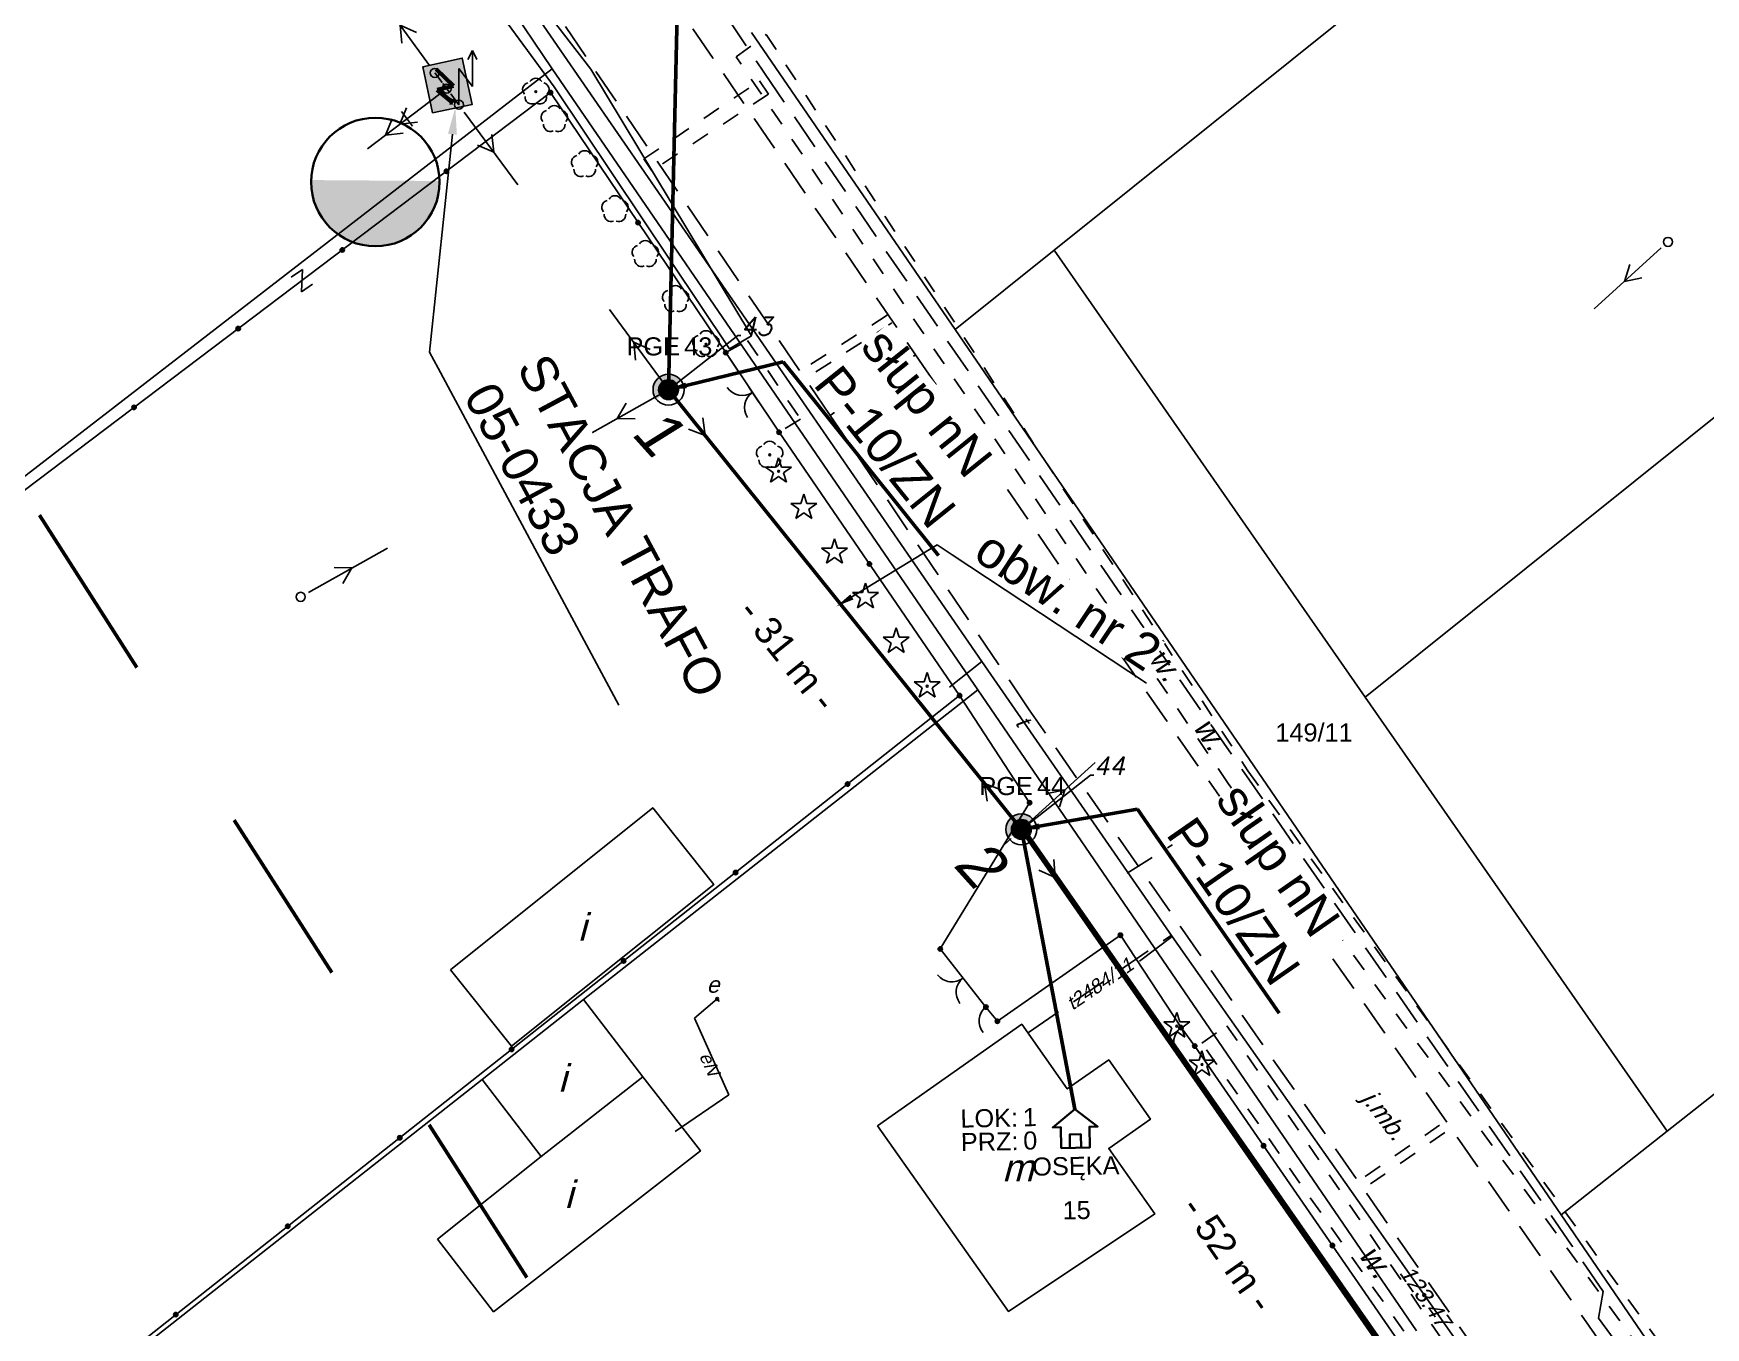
# Model space of a CAD drawing. Header units: metres. Extents: x 7542702 to 7555152, y 5804026 to 5815503.
# Drawn here: x 7544451.2 to 7544543.6, y 5807810.6 to 5807882.2 of the extents above; entities that cross this region are included whole.
import ezdxf
from ezdxf import colors
from ezdxf.entities.mleader import LeaderData, LeaderLine
from ezdxf.enums import TextEntityAlignment as Align
from ezdxf.math import Vec2, Vec3

# ---------------------------------------------------------------- set-up
doc = ezdxf.new("R2010")
doc.units = ezdxf.units.M
for name, pattern in [('4001', [0]), ('4002', [2, 1, -1]), ('4003', [3, 2, -1])]:
    doc.linetypes.add(name, pattern=pattern)
doc.layers.add('!tele', color=30, linetype='Continuous', lineweight=50, plot=False)
doc.layers.add('_arkusze model', color=7, linetype='Continuous', lineweight=50, plot=False)
for name, color, linetype, lineweight in [('!trafo', 6, '4002', 50), ('_KABEL_ABONENCKI_NAPOWIETRZNY', 104, 'Continuous', 50), ('_MM LINIA Sn', 40, 'Continuous', 30), ('_numery slupow etap 4 cz. 2', 7, 'Continuous', 40), ('_PA_OPCJONALNE', 1, 'Continuous', 30), ('_SIEC_NAPOWIETRZNA', 5, 'Continuous', 50), ('_SLUP_DZIERZAWIONY_ENERGETYCZNY', 1, 'Continuous', 30), ('_STACJA_TRANSFORMATOROWA', 1, 'Continuous', 30)]:
    doc.layers.add(name, color=color, linetype=linetype, lineweight=lineweight)
for name, color, linetype in [('_MM opisy', 7, 'Continuous'), ('_MM slupy', 5, 'Continuous'), ('_mm trafo', 3, 'Continuous'), ('Budynki', 7, 'Continuous'), ('Drogi', 135, 'Continuous'), ('Dzialki', 165, 'Continuous'), ('Linie_napowietrzne', 184, 'Continuous'), ('makro-numeracja-punktow', 7, 'Continuous'), ('Ogrodzenia', 184, 'Continuous'), ('Projekty', 252, 'Continuous'), ('Roslinnosc', 104, 'Continuous'), ('SYSTEM', 250, 'Continuous'), ('Uz_Energia', 1, 'Continuous'), ('Uz_Specjalne', 7, 'Continuous'), ('Uz_Telekomunikacja', 252, 'Continuous'), ('Wody', 184, 'Continuous')]:
    doc.layers.add(name, color=color, linetype=linetype)
doc.layers.add('DIM', color=7, linetype='Continuous', plot=False)
doc.styles.add('DYN_DIM', font='arial.ttf')
doc.styles.add('GeodText', font='romans.shx', dxfattribs={"oblique": 14.323945})
doc.styles.get("Standard").update_dxf_attribs({"font": 'arial.ttf'})
doc.dimstyles.new('opis linie', dxfattribs={"dimtxt": 1.5, "dimasz": 0.18, "dimexe": 0.18, "dimexo": 0.0625, "dimgap": 2.5, "dimtad": 4, "dimdec": 0, "dimzin": 0, "dimdsep": 46, "dimtxsty": 'Standard', "dimcen": 0.09, "dimse1": 1, "dimse2": 1, "dimsd1": 1, "dimsd2": 1, "dimclrt": 256, "dimadec": 0, "dimazin": 0, "dimtfac": 1, "dimtdec": 0, "dimtofl": 0, "dimtmove": 0, "dimatfit": 3, "dimfxl": 1, "dimtfill": 1, "dimtolj": 1, "dimtzin": 0, "dimarcsym": 0})
doc.dimstyles.get("Standard").update_dxf_attribs({"dimtxt": 0.18, "dimasz": 0.18, "dimexe": 0.18, "dimexo": 0.0625, "dimgap": 0.09, "dimtad": 0, "dimtih": 1, "dimtoh": 1, "dimdec": 4, "dimzin": 0, "dimdsep": 46, "dimtxsty": 'Standard', "dimcen": 0.09, "dimadec": 0, "dimazin": 0, "dimtfac": 1, "dimtdec": 4, "dimtofl": 0, "dimtmove": 0, "dimatfit": 3, "dimfxl": 1, "dimtolj": 1, "dimtzin": 0, "dimarcsym": 0})

# ---------------------------------------------------------------- blocks, each defined once
blk = doc.blocks.new('2283')
at = {"layer": 'Ogrodzenia', "color": 184, "linetype": 'Continuous'}
blk.add_line((0, 0), (0, 1), dxfattribs=at)
blk = doc.blocks.new('1283')
at = {"layer": 'Ogrodzenia', "color": 184, "linetype": 'Continuous'}
for centre, start, end in [((0, 2), 270, 0), ((0, -2), 0, 90)]:
    blk.add_arc(centre, 2, start, end, dxfattribs=at)
blk = doc.blocks.new('1281')
at = {"layer": 'Ogrodzenia', "color": 184, "linetype": 'Continuous'}
for radius in [0.24, 0.16, 0.08]:
    blk.add_circle((0, 0), radius, dxfattribs=at)
blk = doc.blocks.new('1291')
at = {"layer": 'Ogrodzenia', "color": 7, "linetype": 'Continuous'}
for p, q in [((-0.75, 1), (0.75, 1)), ((0.75, 1), (-0.75, -1)), ((-0.75, -1), (0.75, -1))]:
    blk.add_line(p, q, dxfattribs=at)
blk = doc.blocks.new('2284')
at = {"layer": 'Ogrodzenia', "color": 184, "linetype": 'Continuous'}
blk.add_line((0, 0), (0, 1), dxfattribs=at)
blk = doc.blocks.new('1284')
at = {"layer": 'Ogrodzenia', "color": 184, "linetype": 'Continuous'}
blk.add_arc((0, 2), 2, 270, 0, dxfattribs=at)
blk = doc.blocks.new('1362')
at = {"layer": 'Linie_napowietrzne', "color": 184, "linetype": 'Continuous'}
for p, q in [((1, 5), (1.5, 6)), ((1.5, 2), (1.5, 6)), ((1.5, 6), (2, 5)), ((0, 0), (0, 4)), ((0, 4), (1.5, 2))]:
    blk.add_line(p, q, dxfattribs=at)
blk = doc.blocks.new('1366')
at = {"layer": 'Linie_napowietrzne', "color": 184, "linetype": 'Continuous'}
for p, q in [((0, 1), (0, 11)), ((-1, 4.8), (0, 6.5)), ((1, 4.8), (0, 6.5))]:
    blk.add_line(p, q, dxfattribs=at)
blk = doc.blocks.new('1361')
at = {"layer": 'Linie_napowietrzne', "color": 184, "linetype": 'Continuous'}
blk.add_circle((0, 0), 0.5, dxfattribs=at)
blk = doc.blocks.new('1763')
at = {"layer": 'Uz_Energia', "color": 1, "linetype": 'Continuous'}
for radius in [0.16, 0.08]:
    blk.add_circle((0, 0), radius, dxfattribs=at)
blk = doc.blocks.new('1412')
at = {"layer": 'Roslinnosc', "color": 104, "linetype": 'Continuous'}
for p, q in [((-0.33, 0.47), (-1.43, 0.47)), ((-1.43, 0.47), (-0.55, -0.17)), ((0, 1.5), (-0.33, 0.47)), ((0.33, 0.47), (0, 1.5)), ((1.43, 0.47), (0.33, 0.47)), ((0.55, -0.17), (1.43, 0.47)), ((-0.55, -0.17), (-0.88, -1.21)), ((-0.88, -1.21), (0, -0.57)), ((0, -0.57), (0.88, -1.21)), ((0.88, -1.21), (0.55, -0.17))]:
    blk.add_line(p, q, dxfattribs=at)
blk.add_circle((0, 0), 0.1, dxfattribs=at)
blk = doc.blocks.new('1422')
at = {"layer": 'Roslinnosc', "color": 104, "linetype": 'Continuous'}
blk.add_circle((0, 0), 0.1, dxfattribs=at)
for centre, start, end in [((-0.71, 0.23), 102.5, 221.75), ((0, 0.75), 30.19, 149.77), ((0.71, 0.23), 318.3, 77.49), ((-0.44, -0.61), 174.33, 293.45), ((0.44, -0.61), 246.24, 5.74)]:
    blk.add_arc(centre, 0.75, start, end, dxfattribs=at)
blk = doc.blocks.new('1413')
at = {"layer": 'Roslinnosc', "color": 104, "linetype": 'Continuous'}
for p, q in [((-0.33, 0.47), (-1.43, 0.47)), ((-1.43, 0.47), (-0.55, -0.17)), ((0, 1.5), (-0.33, 0.47)), ((0.33, 0.47), (0, 1.5)), ((1.43, 0.47), (0.33, 0.47)), ((0.55, -0.17), (1.43, 0.47)), ((-0.55, -0.17), (-0.88, -1.21)), ((-0.88, -1.21), (0, -0.57)), ((0, -0.57), (0.88, -1.21)), ((0.88, -1.21), (0.55, -0.17))]:
    blk.add_line(p, q, dxfattribs=at)
blk = doc.blocks.new('1423')
at = {"layer": 'Roslinnosc', "color": 104, "linetype": 'Continuous'}
for centre, start, end in [((-0.71, 0.23), 102.5, 221.75), ((0, 0.75), 30.19, 149.77), ((0.71, 0.23), 318.3, 77.49), ((-0.44, -0.61), 174.33, 293.45), ((0.44, -0.61), 246.24, 5.74)]:
    blk.add_arc(centre, 0.75, start, end, dxfattribs=at)
blk = doc.blocks.new('2361')
at = {"layer": 'Linie_napowietrzne', "color": 184, "linetype": 'Continuous'}
for p, q in [((0, 0.66), (0, 1)), ((0, 0.33), (0, 0.6)), ((0, 0), (0, 0.3))]:
    blk.add_line(p, q, dxfattribs=at)
blk = doc.blocks.new('1363')
at = {"layer": 'Linie_napowietrzne', "color": 184, "linetype": 'Continuous'}
for p, q in [((0, 1.5), (0, 2.5)), ((-1.5, 0), (-2.5, 0)), ((1.5, 0), (2.5, 0)), ((0, -1.5), (0, -2.5))]:
    blk.add_line(p, q, dxfattribs=at)
blk.add_circle((0, 0), 0.5, dxfattribs=at)
blk = doc.blocks.new('1386')
at = {"layer": 'Projekty', "color": 1, "linetype": 'Continuous'}
for p, q in [((0, 9), (0, 11)), ((0, 6), (0, 8)), ((-1, 4.8), (0, 6.5)), ((1, 4.8), (0, 6.5)), ((0, 3), (0, 5)), ((0, 1), (0, 2))]:
    blk.add_line(p, q, dxfattribs=at)
blk = doc.blocks.new('1383')
at = {"layer": 'Projekty', "color": 1, "linetype": 'Continuous'}
for p, q in [((-0.35, 0.35), (0.35, -0.35)), ((0.35, 0.35), (-0.35, -0.35))]:
    blk.add_line(p, q, dxfattribs=at)
blk.add_circle((0, 0), 0.5, dxfattribs=at)
blk = doc.blocks.new('1756')
at = {"layer": 'Uz_Telekomunikacja', "color": 220, "linetype": 'Continuous'}
for radius in [0.16, 0.08]:
    blk.add_circle((0, 0), radius, dxfattribs=at)
blk = doc.blocks.new('ADRES')
for points in [[(0.788, -2.148), (0.788, -2.148), (0.788, -0.992), (1.24, -0.992), (0, 0), (-1.24, -0.992), (-0.788, -0.992), (-0.788, -2.148), (0.788, -2.148), (0.788, -2.148)], [(-0.308, -2.148), (-0.308, -1.401), (0.308, -1.401), (0.308, -2.148)]]:
    blk.add_lwpolyline(points)
at = {"color": 212, "insert": (-3.147, -0.425), "char_height": 1, "width": 1e-16, "attachment_point": 6}
blk.add_mtext('LOK:  ', dxfattribs=at)
at = {"color": 4, "insert": (-3.147, -1.715), "char_height": 1, "width": 1e-16, "attachment_point": 6}
blk.add_mtext('PRZ: ', dxfattribs=at)
at = {"color": 7}
for tag, flags, p in [('ID_OBSZARU', 13, (29.072, 23.058)), ('WOJEWODZTWO', 13, (23.292, 19.95)), ('POWIAT', 13, (29.072, 18.509)), ('GMINA', 13, (29.072, 16.798)), ('TERC', 13, (29.072, 15.222)), ('SIMC', 13, (29.072, 13.421)), ('ULIC', 13, (29.072, 11.763)), ('SZEROKOSC_GEOGRAFICZNA', 13, (18.709, 10.184)), ('DLUGOSC_GEOGRAFICZNA', 13, (29.072, 8.247)), ('KATEGORIA_STAWKI_JEDNOSTKOWEJ_100', 13, (29.072, 4.774)), ('KWOTA_STAWKI_JEDNOSTKOWEJ_100', 13, (29.072, 2.893)), ('DOFINANSOWANIE_95', 13, (29.072, 0.866)), ('MIEJSCOWOSC', 12, (0, -3.645)), ('ULICA', 12, (0, -4.879)), ('NR_PORZADKOWY', 12, (0, -6.087))]:
    blk.add_attdef(tag, text='', height=1, dxfattribs=dict(at, flags=flags)).set_placement(p, align=Align.CENTER)
at = {"color": 1}
for tag, flags, p in [('ID_PA', 5, (29.072, 21.572)), ('RODZAJ_OBIEKTU', 5, (29.072, 6.626)), ('ZAPAS', 13, (29.072, -2.621))]:
    blk.add_attdef(tag, text='', height=1, dxfattribs=dict(at, flags=flags)).set_placement(p, align=Align.CENTER)
at = {"color": 212, "flags": 12}
blk.add_attdef('LICZBA_LOKALI', text='', height=1, dxfattribs=at).set_placement((-2.883, -0.425), align=Align.MIDDLE_LEFT)
at = {"color": 150, "flags": 12}
for tag, p in [('MUFA', (1.783, -0.925)), ('NUMER_WLOKNA', (1.859, -2.195))]:
    blk.add_attdef(tag, p, '', height=1, dxfattribs=at)
at = {"color": 7, "style": 'DYN_DIM', "flags": 13}
blk.add_attdef('ODC_FUNKCJONALNY', text='', height=1, dxfattribs=at).set_placement((29.072, -1.007), align=Align.CENTER)
at = {"color": 4, "flags": 12}
blk.add_attdef('LICZBA_SED_W_DANYM_PA', text='', height=1, dxfattribs=at).set_placement((-2.883, -1.715), align=Align.MIDDLE_LEFT)
blk = doc.blocks.new('1044')
at = {"layer": 'SYSTEM', "color": 250, "linetype": 'Continuous'}
for p, q in [((0, 1), (0, 11)), ((-1, 6.8), (0, 8.5)), ((1, 6.8), (0, 8.5)), ((-1, 4.8), (0, 6.5)), ((1, 4.8), (0, 6.5))]:
    blk.add_line(p, q, dxfattribs=at)
blk = doc.blocks.new('1046')
at = {"layer": 'SYSTEM', "color": 250, "linetype": 'Continuous'}
for p, q in [((0, 1), (0, 11)), ((-1, 4.8), (0, 6.5)), ((1, 4.8), (0, 6.5))]:
    blk.add_line(p, q, dxfattribs=at)
blk = doc.blocks.new('1045')
at = {"layer": 'SYSTEM', "color": 250, "linetype": 'Continuous'}
for p, q in [((0, 1), (0, 11)), ((-1, 6.8), (0, 8.5)), ((1, 6.8), (0, 8.5)), ((-1, 5.5), (1, 5.5))]:
    blk.add_line(p, q, dxfattribs=at)
blk = doc.blocks.new('SLUP_DZIERZAWIONY')
h = blk.add_hatch(color=256)
h.dxf.hatch_style = 1
h.paths.add_polyline_path([(0.527, 0, 1), (-0.527, 0, 1)])
at = {"lineweight": 30}
blk.add_circle((0, 0), 0.527, dxfattribs=at)
at = {"color": 7, "style": 'DYN_DIM', "flags": 13}
blk.add_attdef('ODC_FUNKCJONALNY', text='', height=1, dxfattribs=at).set_placement((0.359, 3.33), align=Align.CENTER)
at = {"color": 7, "flags": 12}
blk.add_attdef('WLASCICIEL', text='', height=1, dxfattribs=at).set_placement((0.631, 1.893), align=Align.RIGHT)
blk.add_attdef('SLUP_NUMER', (0.867, 1.893), '', height=1, dxfattribs=at)
blk.add_attdef('TYP', text='', height=1, dxfattribs=at).set_placement((0, -2.825), align=Align.CENTER)
blk = doc.blocks.new('STACJA_TRANSFORMATOROWA')
at = {"layer": '_STACJA_TRANSFORMATOROWA', "ltscale": 0.8}
h = blk.add_hatch(color=256, dxfattribs=at)
h.paths.add_polyline_path([(-3.549, 0.105), (3.55, 0.053, 0.978096)])
h.paths.add_polyline_path([(3.551, 0, 0.003703), (3.55, 0.053), (-3.549, 0.105, 1.014849)])
h.paths.add_polyline_path([(-3.549, 0.105), (3.55, 0.053, 0.978096)])
at = {"layer": '_STACJA_TRANSFORMATOROWA'}
blk.add_circle((0, 0), 3.551, dxfattribs=at)
blk = doc.blocks.new('ZN')
at = {"layer": '_MM slupy', "transparency": 33554687}
h = blk.add_hatch(color=256, dxfattribs=at)
h.dxf.hatch_style = 1
h.paths.add_polyline_path([(0, -0.857), (0, 0.857, 1)])
at = {"layer": '_MM slupy'}
blk.add_circle((0, 0), 0.857, dxfattribs=at)
blk = doc.blocks.new('trafo')
at = {"layer": '_mm trafo'}
h = blk.add_hatch(color=256, dxfattribs=at)
h.dxf.hatch_style = 1
h.paths.add_polyline_path([(-1.155, 1.017), (-0.522, -1.505), (1.645, -0.962), (1.006, 1.586)])
at = {"layer": '_MM LINIA Sn', "color": 2, "lineweight": 60}
for p, q in [((0.576, 0.024), (-0.43, 0.899)), ((-0.322, -0.231), (0.576, 0.024)), ((0.583, -0.915), (-0.322, -0.231)), ((0.555, -0.72), (0.41, -0.896)), ((0.41, -0.896), (0.583, -0.915)), ((0.583, -0.915), (0.555, -0.72))]:
    blk.add_line(p, q, dxfattribs=at)
at = {"layer": '_mm trafo', "flags": 128}
blk.add_lwpolyline([(-0.517, -1.524), (1.645, -0.962), (0.984, 1.58), (-1.172, 0.992), (-0.517, -1.524)], close=True, dxfattribs=at)
blk = doc.blocks.new('*D251')
at = {"layer": 'Defpoints', "color": 0}
for p in [(7544486.31, 5807862.47), (7544505.8, 5807838.17), (7544505.215, 5807837.701)]:
    blk.add_point(p, dxfattribs=at)
at = {"layer": 'DIM', "insert": (7544492.922, 5807847.807), "char_height": 1.5, "attachment_point": 5, "rotation": 308.73162, "bg_fill": 3, "box_fill_scale": 1.1, "bg_fill_color": 9, "bg_fill_true_color": 13158600, "bg_fill_transparency": 0}
blk.add_mtext('\\A1;- 31 m -', dxfattribs=at)
blk = doc.blocks.new('*D252')
at = {"layer": 'Defpoints', "color": 0}
for p in [(7544505.8, 5807838.17), (7544535.26, 5807795.81), (7544534.644, 5807795.382)]:
    blk.add_point(p, dxfattribs=at)
at = {"layer": 'DIM', "insert": (7544517.233, 5807814.697), "char_height": 1.5, "attachment_point": 5, "rotation": 304.81736, "bg_fill": 3, "box_fill_scale": 1.1, "bg_fill_color": 9, "bg_fill_true_color": 13158600, "bg_fill_transparency": 0}
blk.add_mtext('\\A1;- 52 m -', dxfattribs=at)
blk = doc.blocks.new('q')
at = {"layer": '_MM slupy'}
blk.add_blockref('ZN', (0, 0), dxfattribs=at)
at = {"layer": '_MM opisy'}
ml = blk.add_multileader_mtext('Standard', dxfattribs=at)
ml.set_content('\\pxql;słup nN\\PP-10/ZN', color=256)
ml.set_leader_properties()
ml.build(insert=Vec2(0, 0))
ml.multileader.update_dxf_attribs({"has_text_frame": 1, "text_left_attachment_type": 5, "text_right_attachment_type": 5, "dogleg_length": 1, "arrow_head_size": 1})
ctx = ml.context
ctx.base_point, ctx.char_height, ctx.arrow_head_size, ctx.landing_gap_size, ctx.plane_origin = Vec3(3.754, 5.901), 2, 1, 1, Vec3(1.717, -1.42)
ctx.left_attachment, ctx.right_attachment = 5, 5
notes = []
notes.append((ctx, [(0, (1, 1, 0), (2.754, 5.901), (1, 0), 1, [(0, [(0, 0), (2.754, 5.901)], 0, [])])]))
ctx.mtext.insert, ctx.mtext.flow_direction = Vec3(4.754, 11.703), 5
ctx.mtext.has_bg_fill, ctx.mtext.bg_color, ctx.mtext.bg_scale_factor, ctx.mtext.bg_transparency, ctx.mtext.use_window_bg_color = 1, -1023410175, 1, 0, 1
for ctx, leaders in notes:
    for number, flags, end, landing, length, lines in leaders:
        leader = LeaderData()
        leader.index, (leader.has_last_leader_line, leader.has_dogleg_vector, leader.attachment_direction) = number, flags
        leader.last_leader_point, leader.dogleg_vector, leader.dogleg_length = Vec3(end), Vec3(landing), length
        for number, points, colour, breaks in lines:
            line = LeaderLine()
            line.index, line.vertices, line.color, line.breaks = number, Vec3.list(points), colors.encode_raw_color(colour), breaks
            leader.lines.append(line)
        ctx.leaders.append(leader)

msp = doc.modelspace()

# ---------------------------------------------------------------- linework, layer by layer
at = {"layer": '!tele'}
msp.add_lwpolyline([(7544486.31, 5807862.47), (7544505.8, 5807838.17), (7544535.26, 5807795.81), (7544565.97, 5807753.95), (7544594.87, 5807715.01)], dxfattribs=at)
at = {"layer": '!trafo', "ltscale": 10}
msp.add_lwpolyline([(7544082.131, 5808448.383), (7544167.592, 5808501.428), (7544481.875, 5807987.868), (7544782.882, 5807592.579), (7544936.528, 5807377.474), (7545050.365, 5807475.249), (7545086.682, 5807419.378), (7544929.647, 5807282.214), (7544686.607, 5807553.19), (7544696.165, 5807510.338), (7544647.976, 5807511.037), (7544607.689, 5807611.156), (7544447.059, 5807862.577)], close=True, dxfattribs=at)
at = {"layer": '_KABEL_ABONENCKI_NAPOWIETRZNY'}
msp.add_lwpolyline([(7544508.756, 5807822.712), (7544505.8, 5807838.17), (7544506.069, 5807837.986), (7544535.219, 5807796.155), (7544535.26, 5807795.81)], dxfattribs=at)
at = {"layer": '_SIEC_NAPOWIETRZNA'}
for points in [[(7544486.31, 5807862.47), (7544486.917, 5807888.839)], [(7544631.11, 5807665.61), (7544625.58, 5807673.02), (7544611.21, 5807692.48), (7544594.87, 5807715.01), (7544565.97, 5807753.95), (7544535.26, 5807795.81), (7544505.8, 5807838.17), (7544486.31, 5807862.47)]]:
    msp.add_lwpolyline(points, dxfattribs=at)
at = {"layer": 'Budynki', "color": 7, "linetype": '4001'}
for points in [[(7544474.26, 5807830.4, 0), (7544485.44, 5807839.36, 0), (7544488.82, 5807835.13, 0), (7544477.64, 5807826.18, 0), (7544474.26, 5807830.4, 0)], [(7544476.01, 5807824.35, 0), (7544481.61, 5807828.76, 0), (7544484.89, 5807824.49, 0), (7544479.28, 5807820.08, 0), (7544476.01, 5807824.35, 0)], [(7544497.86, 5807821.78, 0), (7544505.82, 5807827.4, 0), (7544508.34, 5807823.82, 0), (7544510.63, 5807825.43, 0), (7544512.93, 5807822.15, 0), (7544510.63, 5807820.54, 0), (7544513.17, 5807816.92, 0), (7544505.09, 5807811.53, 0), (7544497.86, 5807821.78, 0)], [(7544473.54, 5807815.52, 0), (7544479.28, 5807820.08, 0), (7544484.89, 5807824.49, 0), (7544488.07, 5807820.4, 0), (7544476.65, 5807811.51, 0), (7544473.54, 5807815.52, 0)]]:
    msp.add_polyline3d(points, dxfattribs=at)
at = {"layer": 'Drogi', "color": 8, "linetype": '4003'}
for p, q in [((7544472.43, 5807904.72, 124.042), (7544499.96, 5807864.39, 124.221)), ((7544495.24, 5807861.05, 124.221), (7544467.78, 5807901.4, 123.981)), ((7544495.24, 5807861.05, 124.221), (7544499.96, 5807864.39, 124.221)), ((7544499.96, 5807864.39, 124.221), (7544495.24, 5807861.05, 124.221)), ((7544499.96, 5807864.39, 124.221), (7544511, 5807848.23, 124.185)), ((7544506.24, 5807844.78, 124.175), (7544495.24, 5807861.05, 124.221)), ((7544511, 5807848.23, 124.185), (7544547.76, 5807795.54, 124.606)), ((7544543.16, 5807791.8, 124.545), (7544506.24, 5807844.78, 124.175))]:
    msp.add_line(p, q, dxfattribs=at)
at = {"layer": 'Drogi', "color": 8, "linetype": '4001'}
msp.add_polyline3d([(7544455.9, 5807911.83, 0), (7544457.23, 5807912.72, 0), (7544465.79, 5807901.19, 0), (7544482.01, 5807880.19, 0), (7544490.89, 5807865.44, 0), (7544489.68, 5807864.72, 0), (7544480, 5807879.2, 0), (7544464.78, 5807899.95, 0), (7544455.9, 5807911.83, 0)], dxfattribs=at)
at = {"layer": 'Drogi', "color": 8, "linetype": '4002'}
for points in [[(7544491.83, 5807878.8, 0), (7544485.39, 5807874.57, 0), (7544484.94, 5807875.22, 0), (7544491.33, 5807879.54, 0), (7544491.83, 5807878.8, 0)], [(7544492.42, 5807860.12, 123.907), (7544489.47, 5807864.52, 123.592), (7544490.68, 5807865.19, 123.942), (7544493.6, 5807860.84, 123.945), (7544492.42, 5807860.12, 123.907)]]:
    msp.add_polyline3d(points, dxfattribs=at)
at = {"layer": 'Dzialki'}
for p, q in [((7544564.75, 5807915.99), (7544507.62, 5807870.19)), ((7544507.62, 5807870.19), (7544564.75, 5807915.99)), ((7544583.53, 5807892.57), (7544524.79, 5807845.48)), ((7544524.79, 5807845.48), (7544583.53, 5807892.57)), ((7544477.33, 5807883.99), (7544479.89, 5807880.21)), ((7544479.89, 5807880.21), (7544477.33, 5807883.99)), ((7544479.89, 5807880.21), (7544477.33, 5807883.99)), ((7544502.14, 5807865.79), (7544490.9, 5807882.22)), ((7544490.9, 5807882.22), (7544502.14, 5807865.79)), ((7544490.9, 5807882.22), (7544502.14, 5807865.79)), ((7544479.89, 5807880.21), (7544423.8, 5807836.86)), ((7544423.8, 5807836.86), (7544479.89, 5807880.21)), ((7544479.89, 5807880.21), (7544503.39, 5807845.89)), ((7544503.39, 5807845.89), (7544479.89, 5807880.21)), ((7544503.39, 5807845.89), (7544479.89, 5807880.21)), ((7544507.62, 5807870.19), (7544502.14, 5807865.79)), ((7544502.14, 5807865.79), (7544507.62, 5807870.19)), ((7544524.79, 5807845.48), (7544507.62, 5807870.19)), ((7544507.62, 5807870.19), (7544524.79, 5807845.48)), ((7544541.47, 5807821.48), (7544602.05, 5807869.47)), ((7544602.05, 5807869.47), (7544541.47, 5807821.48)), ((7544502.14, 5807865.79), (7544535.63, 5807816.86)), ((7544535.63, 5807816.86), (7544502.14, 5807865.79)), ((7544502.14, 5807865.79), (7544535.63, 5807816.86)), ((7544481.61, 5807828.76), (7544503.39, 5807845.89)), ((7544503.39, 5807845.89), (7544481.61, 5807828.76)), ((7544503.39, 5807845.89), (7544527.63, 5807810.45)), ((7544527.63, 5807810.45), (7544503.39, 5807845.89)), ((7544527.63, 5807810.45), (7544503.39, 5807845.89)), ((7544541.47, 5807821.48), (7544524.79, 5807845.48)), ((7544524.79, 5807845.48), (7544541.47, 5807821.48)), ((7544476.01, 5807824.35), (7544481.61, 5807828.76)), ((7544481.61, 5807828.76), (7544476.01, 5807824.35)), ((7544398.41, 5807763.2), (7544476.01, 5807824.35)), ((7544476.01, 5807824.35), (7544398.41, 5807763.2)), ((7544535.63, 5807816.86), (7544541.47, 5807821.48)), ((7544541.47, 5807821.48), (7544535.63, 5807816.86)), ((7544546.79, 5807800.55), (7544535.63, 5807816.86)), ((7544535.63, 5807816.86), (7544546.79, 5807800.55)), ((7544535.63, 5807816.86), (7544546.79, 5807800.55))]:
    msp.add_line(p, q, dxfattribs=at)
at = {"layer": 'Ogrodzenia', "color": 184, "linetype": '4001'}
for p, q in [((7544422.28, 5807835.4, 123.664), (7544479.79, 5807878.89, 124.337)), ((7544479.79, 5807878.89, 124.337), (7544489.47, 5807864.52, 123.592)), ((7544492.42, 5807860.12), (7544502.39, 5807845.56)), ((7544452.9, 5807806.46, 123.763), (7544502.39, 5807845.56)), ((7544502.39, 5807845.56), (7544506.26, 5807839.64)), ((7544506.26, 5807839.64), (7544501.32, 5807831.56)), ((7544504.48, 5807827.56), (7544511.27, 5807832.32)), ((7544511.27, 5807832.32), (7544514.62, 5807827.21)), ((7544501.32, 5807831.56), (7544503.84, 5807828.35)), ((7544503.84, 5807828.35), (7544504.48, 5807827.56)), ((7544515.38, 5807826.19), (7544526.79, 5807809.66))]:
    msp.add_line(p, q, dxfattribs=at)
at = {"layer": 'Projekty', "linetype": '4003'}
for p, q in [((7544486.16, 5807888.13), (7544491.57, 5807880.02)), ((7544491.57, 5807880.02), (7544512.57, 5807849.3)), ((7544536.2, 5807815.19), (7544512.57, 5807849.3)), ((7544518.1, 5807839.82), (7544511.64, 5807835.75)), ((7544506.2, 5807826.95), (7544514.1, 5807832.33)), ((7544537.95, 5807812.62), (7544536.2, 5807815.19)), ((7544537.68, 5807811.15), (7544537.95, 5807812.62)), ((7544540.58, 5807807.21), (7544537.68, 5807811.15))]:
    msp.add_line(p, q, dxfattribs=at)
at = {"layer": 'Uz_Energia', "color": 1, "linetype": '4001'}
for p, q in [((7544487.75, 5807827.73), (7544489, 5807828.8)), ((7544489, 5807828.8), (7544489.11, 5807828.66)), ((7544489.64, 5807823.5), (7544487.75, 5807827.73)), ((7544486.68, 5807821.47), (7544489.64, 5807823.5))]:
    msp.add_line(p, q, dxfattribs=at)
at = {"layer": 'Uz_Specjalne', "color": 7, "linetype": '4002'}
for p, q in [((7544498.385, 5807866.58, 122.57), (7544493.435, 5807863.4, 122.47)), ((7544498.655, 5807866.16, 122.57), (7544493.705, 5807862.98, 122.47)), ((7544528.908, 5807821.826, 122.77), (7544524.108, 5807818.506, 122.77)), ((7544529.192, 5807821.414, 122.77), (7544524.392, 5807818.094, 122.77))]:
    msp.add_line(p, q, dxfattribs=at)
at = {"layer": 'Uz_Telekomunikacja', "linetype": '4001'}
for p, q in [((7544478.48, 5807883.92, 122.97), (7544503.62, 5807847.45, 123.99)), ((7544503.62, 5807847.45, 123.99), (7544501.84, 5807846.02, 123.84)), ((7544503.62, 5807847.45, 123.99), (7544514.14, 5807832.25, 124.21)), ((7544514.14, 5807832.25, 124.21), (7544512.32, 5807830.88, 124.07)), ((7544514.14, 5807832.25, 124.21), (7544533.62, 5807804.52, 124.42))]:
    msp.add_line(p, q, dxfattribs=at)
at = {"layer": 'Wody', "color": 184, "linetype": '4002'}
for points in [[(7544548.29, 5807798.07, 124.5), (7544517.23, 5807840.71, 124.1), (7544490.05, 5807880.86, 123.98), (7544491.7, 5807882.1, 123.93), (7544518.31, 5807841.41, 124.01), (7544549.03, 5807798.7, 124.5), (7544548.29, 5807798.07, 124.5)], [(7544515.77, 5807826.35, 124.1), (7544517.15, 5807827.32, 124.2), (7544534.78, 5807801.6, 124.3), (7544533.82, 5807800.61, 124.2), (7544515.77, 5807826.35, 124.1)]]:
    msp.add_polyline3d(points, dxfattribs=at)

# ---------------------------------------------------------------- block references
at = {"layer": '_arkusze model', "rotation": 357.3066721443945}
msp.add_blockref('trafo', (7544473.86, 5807879.265), dxfattribs=at)
at = {"layer": '_PA_OPCJONALNE'}
ref = msp.add_blockref('ADRES', (7544508.756, 5807822.712), dxfattribs=dict(at, rotation=1))
ref.add_attrib('MIEJSCOWOSC', 'OSĘKA', dxfattribs={"layer": '0', "color": 7, "height": 1, "rotation": 1, "flags": 12}).set_placement((7544508.819, 5807819.068), align=Align.CENTER)
ref.add_attrib('NR_PORZADKOWY', '15', dxfattribs={"layer": '0', "color": 7, "height": 1, "rotation": 1, "flags": 12}).set_placement((7544508.862, 5807816.626), align=Align.CENTER)
ref.add_attrib('LICZBA_LOKALI', '1', (7544505.889, 5807821.757), dxfattribs={"layer": '0', "color": 212, "height": 1, "rotation": 1, "flags": 12})
ref.add_attrib('LICZBA_SED_W_DANYM_PA', '0', (7544505.912, 5807820.467), dxfattribs={"layer": '0', "color": 4, "height": 1, "rotation": 1, "flags": 12})
at = {"layer": '_SLUP_DZIERZAWIONY_ENERGETYCZNY'}
for p, values in [((7544486.31, 5807862.47), {'WLASCICIEL': 'PGE', 'SLUP_NUMER': '43'}), ((7544505.8, 5807838.17), {'WLASCICIEL': 'PGE', 'SLUP_NUMER': '44'})]:
    msp.add_blockref('SLUP_DZIERZAWIONY', p, dxfattribs=at).add_auto_attribs(values)
at = {"layer": '_STACJA_TRANSFORMATOROWA'}
msp.add_blockref('STACJA_TRANSFORMATOROWA', (7544470.115, 5807873.95, 123.75), dxfattribs=at)
at = {"layer": 'Linie_napowietrzne', "color": 184}
for name, p, xscale, yscale, zscale, rotation in [('1366', (7544473.4, 5807879.98), 0.5, 0.5, 0.5, 35.93262700000002), ('1366', (7544473.4, 5807879.98), 0.5, 0.5, 0.5, 35.93262700000002), ('1361', (7544473.4, 5807879.98), 0.4999999999999998, 0.4999999999999998, 0.4999999999999998, 215.9326269999998), ('1361', (7544473.4, 5807879.98), 0.4999999999999998, 0.4999999999999998, 0.4999999999999998, 215.9326269999997), ('1366', (7544474.06, 5807879.1), 0.5, 0.5, 0.5, 127.125988), ('1044', (7544474.06, 5807879.1), 0.5, 0.5, 0.5, 127.125988), ('1046', (7544474.06, 5807879.1), 0.5, 0.5, 0.5, 127.125988), ('1045', (7544474.06, 5807879.1), 0.5, 0.5, 0.5, 127.125988), ('1044', (7544474.06, 5807879.1), 0.5, 0.5, 0.5, 127.125988), ('1366', (7544474.06, 5807879.1), 0.5, 0.5, 0.5, 127.125988), ('1361', (7544474.06, 5807879.1), 0.5, 0.5, 0.5, 307.125988), ('1361', (7544474.06, 5807879.1), 0.5, 0.5, 0.5, 127.125988), ('1361', (7544474.06, 5807879.1), 0.5, 0.5, 0.5, 307.125988), ('1361', (7544474.06, 5807879.1), 0.5, 0.5, 0.5, 127.125988), ('1361', (7544474.73, 5807878.22), 0.5, 0.5, 0.5, 216.324742), ('1361', (7544474.73, 5807878.22), 0.5, 0.5, 0.5, 216.324742), ('1366', (7544474.73, 5807878.22), 0.5, 0.5, 0.5, 216.324742), ('1366', (7544474.73, 5807878.22), 0.5, 0.5, 0.5, 216.324742), ('1366', (7544541.52, 5807870.64), 0.5, 0.5, 0.5, 132.271294), ('1366', (7544541.52, 5807870.64), 0.5, 0.5, 0.5, 132.271294), ('1361', (7544541.52, 5807870.64), 0.5, 0.5, 0.5, 312.271294), ('1361', (7544541.52, 5807870.64), 0.5, 0.5, 0.5, 312.271294), ('1366', (7544486.31, 5807862.47), 0.5, 0.5, 0.5, 36.32474200000001), ('1366', (7544486.31, 5807862.47), 0.5, 0.5, 0.5, 36.32474200000001), ('1366', (7544486.31, 5807862.47), 0.5, 0.5, 0.5, 119.400574), ('1366', (7544486.31, 5807862.47), 0.5, 0.5, 0.5, 119.400574), ('1361', (7544486.31, 5807862.47), 0.5, 0.5, 0.5, 38.73162200000002), ('1361', (7544486.31, 5807862.47), 0.5, 0.5, 0.5, 38.73162200000002), ('1361', (7544486.31, 5807862.47), 0.5, 0.5, 0.5, 216.324742), ('1361', (7544486.31, 5807862.47), 0.5, 0.5, 0.5, 216.324742), ('1361', (7544486.31, 5807862.47), 0.5, 0.5, 0.5, 119.400574), ('1361', (7544486.31, 5807862.47), 0.5, 0.5, 0.5, 119.400574), ('1366', (7544486.31, 5807862.47), 0.4999999999999999, 0.4999999999999999, 0.4999999999999999, 218.7316219999999), ('1366', (7544486.31, 5807862.47), 0.4999999999999999, 0.4999999999999999, 0.4999999999999999, 218.7316219999999), ('1366', (7544465.99, 5807851.02), 0.5, 0.5, 0.5, 299.4005739999999), ('1366', (7544465.99, 5807851.02), 0.5, 0.5, 0.5, 299.4005739999999), ('1361', (7544465.99, 5807851.02), 0.5, 0.5, 0.5, 119.400574), ('1361', (7544465.99, 5807851.02), 0.5, 0.5, 0.5, 119.400574), ('1366', (7544505.8, 5807838.17), 0.5, 0.5, 0.5, 38.73162200000002), ('1366', (7544505.8, 5807838.17), 0.5, 0.5, 0.5, 38.73162200000002), ('1366', (7544505.8, 5807838.17), 0.5, 0.5, 0.5, 312.271294), ('1366', (7544505.8, 5807838.17), 0.5, 0.5, 0.5, 312.271294), ('1363', (7544505.8, 5807838.17), 0.5, 0.5, 0.5, 312.373759), ('1363', (7544505.8, 5807838.17), 0.5, 0.5, 0.5, 312.373759), ('1361', (7544505.8, 5807838.17), 0.5, 0.5, 0.5, 312.271294), ('1361', (7544505.8, 5807838.17), 0.5, 0.5, 0.5, 312.271294), ('1361', (7544505.8, 5807838.17), 0.5, 0.5, 0.5, 38.73162200000002), ('1361', (7544505.8, 5807838.17), 0.5, 0.5, 0.5, 38.73162200000002)]:
    msp.add_blockref(name, p, dxfattribs=dict(at, xscale=xscale, yscale=yscale, zscale=zscale, rotation=rotation))
at = {"layer": 'Linie_napowietrzne', "color": 184, "xscale": 0.5, "yscale": 0.5, "zscale": 0.5}
for name, p in [('1362', (7544474.73, 5807878.22, 123.664)), ('1362', (7544474.73, 5807878.22, 123.664)), ('1361', (7544473.4, 5807879.98)), ('1361', (7544473.4, 5807879.98)), ('1361', (7544474.73, 5807878.22)), ('1361', (7544474.73, 5807878.22)), ('1361', (7544486.31, 5807862.47)), ('1361', (7544486.31, 5807862.47)), ('1361', (7544465.99, 5807851.02)), ('1361', (7544465.99, 5807851.02)), ('1361', (7544505.8, 5807838.17)), ('1361', (7544505.8, 5807838.17))]:
    msp.add_blockref(name, p, dxfattribs=at)
at = {"layer": 'Linie_napowietrzne', "color": 184, "xscale": 0.5, "yscale": 2.206015, "rotation": 217.077678}
msp.add_blockref('2361', (7544473.4, 5807879.98, 123.618), dxfattribs=at)
msp.add_blockref('2361', (7544473.4, 5807879.98, 123.618), dxfattribs=at)
at = {"layer": 'Ogrodzenia', "color": 184, "xscale": 0.5, "yscale": 0.5, "zscale": 0.5}
for p in [(7544479.79, 5807878.89), (7544479.79, 5807878.89), (7544474.039, 5807874.541), (7544484.63, 5807871.705), (7544468.288, 5807870.192), (7544462.537, 5807865.843), (7544489.47, 5807864.52), (7544456.786, 5807861.494), (7544492.42, 5807860.12), (7544497.405, 5807852.84), (7544502.39, 5807845.56), (7544502.39, 5807845.56), (7544502.39, 5807845.56), (7544496.204, 5807840.672), (7544506.26, 5807839.64), (7544506.26, 5807839.64), (7544490.018, 5807835.785), (7544501.32, 5807831.56), (7544501.32, 5807831.56), (7544511.27, 5807832.32), (7544511.27, 5807832.32), (7544483.831, 5807830.897), (7544503.84, 5807828.35), (7544503.84, 5807828.35), (7544504.48, 5807827.56), (7544504.48, 5807827.56), (7544514.62, 5807827.21), (7544515.38, 5807826.19), (7544477.645, 5807826.01), (7544471.459, 5807821.122), (7544519.183, 5807820.68), (7544465.272, 5807816.235), (7544522.987, 5807815.17), (7544459.086, 5807811.348)]:
    msp.add_blockref('1281', p, dxfattribs=at)
at = {"layer": 'Ogrodzenia', "color": 7, "xscale": 0.5, "yscale": 0.5, "zscale": 0.5, "rotation": 214.254143}
msp.add_blockref('1291', (7544466.055, 5807868.495), dxfattribs=at)
at = {"layer": 'Ogrodzenia', "color": 184}
for name, p, xscale, yscale, rotation in [('2283', (7544489.47, 5807864.52, 123.592), 0.4999999999999998, 5.297405, 213.8400559999998), ('2283', (7544501.32, 5807831.56), 0.4999999999999998, 4.080993, 218.1335699999998), ('2284', (7544503.84, 5807828.35), 0.5, 1.01671, 219.011852), ('2284', (7544514.62, 5807827.21), 0.5, 1.272006, 216.6897229999999)]:
    msp.add_blockref(name, p, dxfattribs=dict(at, xscale=xscale, yscale=yscale, rotation=rotation))
for name, p, xscale, yscale, zscale, rotation in [('1283', (7544490.945, 5807862.32), 0.4999999999999998, 0.4999999999999998, 0.4999999999999998, 213.8400559999998), ('1283', (7544502.58, 5807829.955), 0.4999999999999998, 0.4999999999999998, 0.4999999999999998, 218.1335699999998), ('1284', (7544503.84, 5807828.35), 0.5, 0.5, 0.5, 219.011852), ('1284', (7544514.62, 5807827.21), 0.5, 0.5, 0.5, 216.6897229999999)]:
    msp.add_blockref(name, p, dxfattribs=dict(at, xscale=xscale, yscale=yscale, zscale=zscale, rotation=rotation))
at = {"layer": 'Projekty', "xscale": 0.5, "yscale": 0.5, "zscale": 0.5}
for name, rotation in [('1383', 35.19338299999998), ('1386', 215.193383)]:
    msp.add_blockref(name, (7544505.8, 5807838.17), dxfattribs=dict(at, rotation=rotation))
msp.add_blockref('1383', (7544505.8, 5807838.17), dxfattribs=at)
at = {"layer": 'Roslinnosc', "color": 104, "xscale": 0.5, "yscale": 0.5, "zscale": 0.5}
for name, p in [('1422', (7544478.98, 5807878.94, 123.565)), ('1423', (7544480, 5807877.42)), ('1423', (7544481.68, 5807874.93)), ('1423', (7544483.35, 5807872.44)), ('1423', (7544485.03, 5807869.96)), ('1423', (7544486.7, 5807867.47)), ('1422', (7544488.38, 5807864.98, 124.372)), ('1422', (7544491.9, 5807858.87, 123.882)), ('1412', (7544492.39, 5807857.96, 124.119)), ('1413', (7544493.78, 5807855.95)), ('1413', (7544495.48, 5807853.48)), ('1413', (7544497.19, 5807851.02)), ('1413', (7544498.89, 5807848.55)), ('1412', (7544500.6, 5807846.08, 124.39)), ('1412', (7544514.39, 5807827.29, 124.313)), ('1412', (7544515.78, 5807825.17, 124.33))]:
    msp.add_blockref(name, p, dxfattribs=at)
at = {"layer": 'Uz_Energia', "color": 1, "xscale": 0.5, "yscale": 0.5, "zscale": 0.5}
msp.add_blockref('1763', (7544489, 5807828.8), dxfattribs=at)
at = {"layer": 'Uz_Telekomunikacja', "xscale": 0.5, "yscale": 0.5, "zscale": 0.5}
msp.add_blockref('1756', (7544528.06, 5807812.43), dxfattribs=at)

# ---------------------------------------------------------------- texts
at = {"layer": 'Budynki', "color": 7, "oblique": 15}
for s, p in [('i', (7544481.297, 5807832.02)), ('i', (7544480.207, 5807823.67)), ('m', (7544504.731, 5807818.715)), ('i', (7544480.562, 5807817.25))]:
    msp.add_text(s, height=1.5, rotation=359.97, dxfattribs=at).set_placement(p)
at = {"layer": 'Drogi', "color": 8, "oblique": 15}
msp.add_text('j.mb. ', height=1, rotation=307.18471, dxfattribs=at).set_placement((7544524.542, 5807823.281))
at = {"layer": 'Dzialki'}
msp.add_text('149/11', height=1, dxfattribs=at).set_placement((7544519.832, 5807843.025))
at = {"layer": 'makro-numeracja-punktow', "color": 6, "char_height": 1, "attachment_point": 7, "line_spacing_factor": 0.8, "style": 'GeodText'}
for s, insert in [('43', (7544490.31, 5807865.47)), ('44', (7544509.8, 5807841.17))]:
    msp.add_mtext(s, dxfattribs=dict(at, insert=insert))
at = {"layer": 'Projekty', "oblique": 15}
msp.add_text('t2484/11', height=0.77, rotation=34.21907, dxfattribs=at).set_placement((7544508.618, 5807828.136))
at = {"layer": 'Uz_Energia', "color": 1, "oblique": 15}
for s, height, rotation, p in [('e', 0.9, 359.97, (7544488.416, 5807829.141)), ('eN', 0.72, 294.07549, (7544487.991, 5807825.658))]:
    msp.add_text(s, height=height, rotation=rotation, dxfattribs=at).set_placement(p)
at = {"layer": 'Uz_Telekomunikacja', "oblique": 15}
for s, rotation, p in [('t', 304.68732, (7544505.419, 5807844.061)), ('123.47', 305.0876, (7544526.639, 5807813.67))]:
    msp.add_text(s, height=0.9, rotation=rotation, dxfattribs=at).set_placement(p)
at = {"layer": 'Wody', "color": 184, "oblique": 15}
for rotation, p in [(305.72632, (7544512.737, 5807847.632)), (304.0965, (7544515.238, 5807843.838)), (305.0398, (7544524.378, 5807814.657))]:
    msp.add_text('w.', height=1.25, rotation=rotation, dxfattribs=at).set_placement(p)

# ---------------------------------------------------------------- leaders
at = {"layer": 'makro-numeracja-punktow', "color": 6, "has_arrowhead": 0, "annotation_type": 0, "has_hookline": 1, "hookline_direction": 0}
for points, text_width in [([(7544486.31, 5807862.47), (7544490.13, 5807865.47), (7544490.31, 5807865.47)], 1.742), ([(7544505.8, 5807838.17), (7544509.62, 5807841.17), (7544509.8, 5807841.17)], 1.667)]:
    msp.add_leader(points, dimstyle='Standard', dxfattribs=dict(at, text_width=text_width))

# ---------------------------------------------------------------- next in the draw order: block references
at = {"layer": '!tele'}
for p, rotation in [((7544486.31, 5807862.47), 308.7316218381879), ((7544505.8, 5807838.17), 304.8173551259287)]:
    msp.add_blockref('q', p, dxfattribs=dict(at, rotation=rotation))

# ---------------------------------------------------------------- next in the draw order: texts
at = {"layer": '_numery slupow etap 4 cz. 2', "oblique": 10}
msp.add_text('2', height=2.5, rotation=311.98673, dxfattribs=at).set_placement((7544501.975, 5807836.189))

# ---------------------------------------------------------------- next in the draw order: leaders
at = {"layer": '_mm trafo', "color": 3}
ml = msp.add_multileader_mtext('Standard', dxfattribs=at)
ml.set_content('STACJA TRAFO\\P05-0433', color=3)
ml.set_leader_properties()
ml.build(insert=Vec2(0, 0))
ml.multileader.update_dxf_attribs({"has_text_frame": 1, "text_left_attachment_type": 5, "text_right_attachment_type": 5, "dogleg_length": 1, "arrow_head_size": 1.5})
ctx = ml.context
ctx.base_point, ctx.char_height, ctx.arrow_head_size, ctx.plane_origin, ctx.plane_x_axis, ctx.plane_y_axis = Vec3(7544473.579, 5807863.661), 2, 1.5, Vec3(7544448.656, 5807861.05), Vec3(0.472535, -0.881312), Vec3(0.881312, 0.472535)
ctx.left_attachment, ctx.right_attachment, ctx.attachment_type = 5, 5, 2
notes = []
notes.append((ctx, [(0, (1, 1, 0), (7544473.106, 5807864.543), (0.472535, -0.881312), 1, [(0, [(7544474.531, 5807878.082)], 0, [])])]))
ctx.mtext.insert, ctx.mtext.text_direction, ctx.mtext.rotation, ctx.mtext.flow_direction = Vec3(7544479.653, 5807864.649), Vec3(0.472535, -0.881312), 6.129723, 5
ctx.mtext.has_bg_fill, ctx.mtext.bg_color, ctx.mtext.bg_scale_factor, ctx.mtext.bg_transparency, ctx.mtext.use_window_bg_color = 1, -1073741824, 1, 0, 1
for ctx, leaders in notes:
    for number, flags, end, landing, length, lines in leaders:
        leader = LeaderData()
        leader.index, (leader.has_last_leader_line, leader.has_dogleg_vector, leader.attachment_direction) = number, flags
        leader.last_leader_point, leader.dogleg_vector, leader.dogleg_length = Vec3(end), Vec3(landing), length
        for number, points, colour, breaks in lines:
            line = LeaderLine()
            line.index, line.vertices, line.color, line.breaks = number, Vec3.list(points), colors.encode_raw_color(colour), breaks
            leader.lines.append(line)
        ctx.leaders.append(leader)

# ---------------------------------------------------------------- next in the draw order: dimensions: what is measured, and where the dimension line sits
at = {"layer": 'DIM'}
dim = msp.add_aligned_dim(p1=(7544486.31, 5807862.47), p2=(7544505.8, 5807838.17), distance=-0.75, dimstyle='opis linie', override={"dimpost": '- <> m -'}, dxfattribs=at)
dim.commit()
dim.dimension.update_dxf_attribs({"geometry": '*D251', "text_midpoint": (7544492.922, 5807847.807)})

# ---------------------------------------------------------------- next in the draw order: texts
at = {"layer": '_numery slupow etap 4 cz. 2', "oblique": 10}
msp.add_text('1', height=2.5, rotation=311.98673, dxfattribs=at).set_placement((7544484.191, 5807860.033))

# ---------------------------------------------------------------- next in the draw order: dimensions: what is measured, and where the dimension line sits
at = {"layer": 'DIM'}
dim = msp.add_aligned_dim(p1=(7544505.8, 5807838.17), p2=(7544535.26, 5807795.81), distance=-0.75, dimstyle='opis linie', override={"dimpost": '- <> m -'}, dxfattribs=at)
dim.commit()
dim.dimension.update_dxf_attribs({"geometry": '*D252', "text_midpoint": (7544517.233, 5807814.697)})

# ---------------------------------------------------------------- next in the draw order: leaders
at = {"layer": '_MM opisy', "color": 1}
ml = msp.add_multileader_mtext('Standard', dxfattribs=at)
ml.set_content('\\pxql;obw. nr 2', color=1)
ml.set_leader_properties()
ml.build(insert=Vec2(0, 0))
ml.multileader.update_dxf_attribs({"has_text_frame": 1, "text_left_attachment_type": 5, "text_right_attachment_type": 5, "dogleg_length": 1, "arrow_head_size": 1})
ctx = ml.context
ctx.base_point, ctx.char_height, ctx.arrow_head_size, ctx.landing_gap_size, ctx.plane_origin, ctx.plane_x_axis, ctx.plane_y_axis = Vec3(7544501.976, 5807853.347), 2, 1, 1, Vec3(7544496.239, 5807848.363), Vec3(0.834132, -0.551565), Vec3(0.551565, 0.834132)
ctx.left_attachment, ctx.right_attachment = 5, 5
notes = []
notes.append((ctx, [(0, (1, 1, 0), (7544501.142, 5807853.899), (0.834132, -0.551565), 1, [(0, [(7544495.59, 5807850.495), (7544501.142, 5807853.899)], 0, [])])]))
ctx.mtext.insert, ctx.mtext.text_direction, ctx.mtext.flow_direction = Vec3(7544504.158, 5807854.833), Vec3(0.834132, -0.551565), 5
ctx.mtext.has_bg_fill, ctx.mtext.bg_color, ctx.mtext.bg_scale_factor, ctx.mtext.bg_transparency, ctx.mtext.use_window_bg_color = 1, -1023410175, 1, 0, 1
for ctx, leaders in notes:
    for number, flags, end, landing, length, lines in leaders:
        leader = LeaderData()
        leader.index, (leader.has_last_leader_line, leader.has_dogleg_vector, leader.attachment_direction) = number, flags
        leader.last_leader_point, leader.dogleg_vector, leader.dogleg_length = Vec3(end), Vec3(landing), length
        for number, points, colour, breaks in lines:
            line = LeaderLine()
            line.index, line.vertices, line.color, line.breaks = number, Vec3.list(points), colors.encode_raw_color(colour), breaks
            leader.lines.append(line)
        ctx.leaders.append(leader)

doc.saveas('drawing.dxf')
